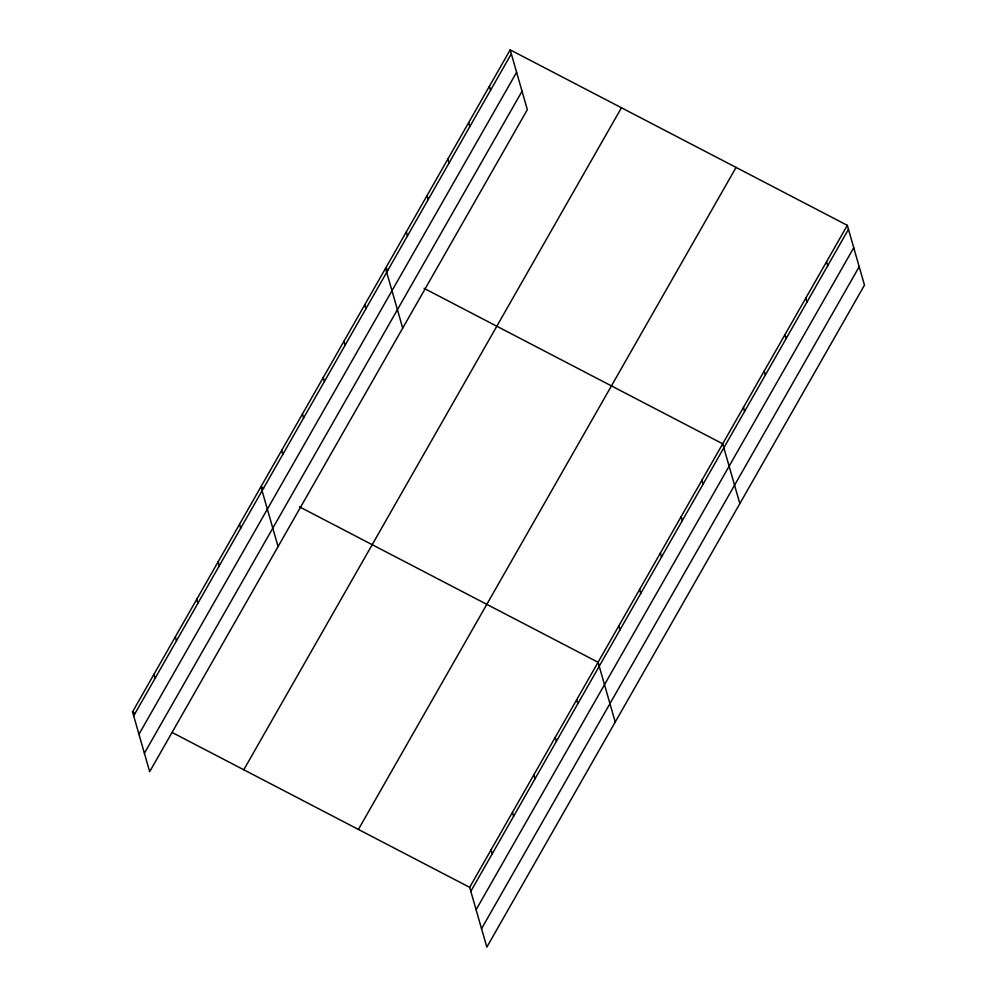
<?xml version="1.0" encoding="UTF-8"?>
<svg xmlns="http://www.w3.org/2000/svg" width="997" height="997" viewBox="0 0 997 997"><rect width="100%" height="100%" fill="white"/><g stroke="black" fill="none" stroke-linecap="round" stroke-linejoin="round"><path stroke-width="1.5" d="M510.177 49.85L527.326 109.658L149.675 771.666L132.526 711.858L510.177 49.85L847.325 225.334L864.474 285.142L486.823 947.15L469.674 887.342L847.325 225.334M133.673 715.846L511.324 53.838M138.957 734.266L516.608 72.258M144.391 753.246L522.042 91.238M243.779 769.771L621.443 107.763M358.409 829.429L736.06 167.421M470.821 891.33L848.472 229.322M476.092 909.75L853.744 247.742M481.539 928.73L859.19 266.722M388.307 269.738L385.552 268.318L402.701 328.125M424.012 288.332L722.7 443.802L739.849 503.61M263.682 488.206L260.927 486.773L278.076 546.58M299.387 506.788L598.075 662.257L615.224 722.065M132.526 711.858L135.268 713.291M172.356 732.596L469.674 887.342M826.55 261.75L827.697 265.738M805.788 298.153L806.922 302.141M785.013 334.568L786.159 338.556M764.238 370.984L765.384 374.972M743.475 407.387L744.609 411.375M701.925 480.205L703.072 484.193M681.163 516.62L682.297 520.608M660.388 553.036L661.534 557.024M639.613 589.439L640.759 593.427M489.402 86.265L490.549 90.253M618.85 625.854L619.984 629.842M468.64 122.668L469.786 126.656M447.865 159.084L449.011 163.072M576.677 699.769L577.811 703.77M427.09 195.487L428.236 199.475M555.279 737.294L556.413 741.282M406.327 231.902L407.474 235.89M533.869 774.806L535.015 778.794M512.47 812.318L513.617 816.306M364.777 304.721L365.924 308.709M491.072 849.83L492.219 853.818M344.015 341.136L345.161 345.124M323.24 377.539L324.386 381.527M302.465 413.954L303.611 417.942M281.702 450.37L282.849 454.358M239.529 524.285L240.676 528.273M218.131 561.797L219.278 565.785M196.733 599.309L197.867 603.31M175.322 636.834L176.469 640.822M153.924 674.346L155.071 678.334"/></g></svg>
